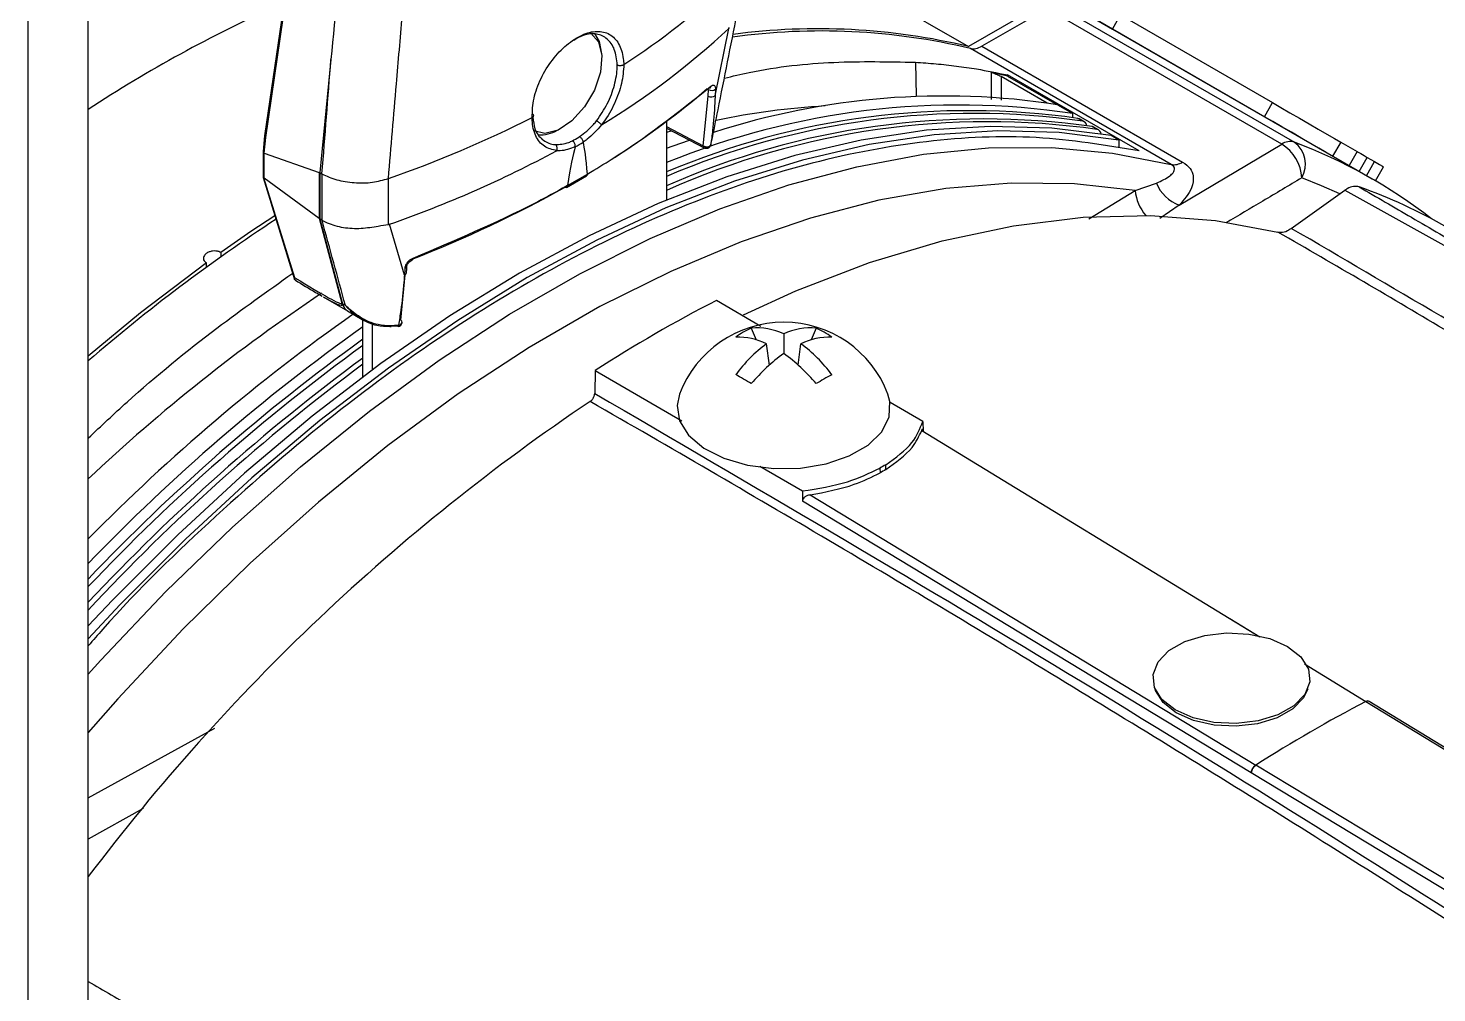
# Model space of a CAD drawing. Extents: x 17.3 to 113.1, y 4.8 to 84.5.
# Drawn here: x 79.954 to 83.069, y 12.36 to 14.493 of the extents above; entities that cross this region are included whole.
import ezdxf

# ---------------------------------------------------------------- set-up
doc = ezdxf.new("R2010")
doc.units = 0
doc.header["$MEASUREMENT"] = 0
doc.layers.add('OBJECT', color=7, linetype='CONTINUOUS')

msp = doc.modelspace()

# ---------------------------------------------------------------- linework, layer by layer
at = {"layer": 'OBJECT'}
for p, q in [((80.0866, 8.0781), (80.0866, 15.4047)), ((79.9537, 8.0014), (79.9537, 15.3279)), ((81.6234, 14.6895), (82.0335, 14.4527)), ((80.5265, 14.6003), (80.4766, 14.2554)), ((80.4791, 14.2513), (80.529, 14.5961)), ((82.2621, 14.5847), (82.0335, 14.4527)), ((82.2516, 14.5492), (82.3516, 14.4914)), ((82.926, 14.1598), (82.2522, 14.5488)), ((82.2068, 14.5365), (82.0629, 14.4535)), ((82.7257, 14.2369), (82.2068, 14.5365)), ((82.2347, 14.541), (82.7537, 14.2414)), ((82.3516, 14.4914), (82.3696, 14.5226)), ((82.3696, 14.5226), (82.7055, 14.3287)), ((81.4727, 14.3439), (81.5032, 14.493)), ((81.5032, 14.493), (81.5046, 14.4948)), ((82.3516, 14.4914), (82.6875, 14.2975)), ((80.6233, 14.4241), (80.5983, 14.174)), ((82.4812, 14.1921), (82.0374, 14.4482)), ((82.0629, 14.4535), (82.5067, 14.1973)), ((81.271, 14.4129), (81.271, 14.4129)), ((81.9156, 14.4182), (81.9173, 14.3434)), ((82.0841, 14.3355), (82.084, 14.3951)), ((82.2072, 14.3277), (82.1054, 14.3867)), ((82.1054, 14.3867), (82.1055, 14.3341)), ((82.4105, 14.2218), (82.1194, 14.3899)), ((82.1194, 14.3899), (82.1194, 14.3876)), ((82.1194, 14.3876), (82.2286, 14.3243)), ((81.4466, 14.2334), (81.4576, 14.3431)), ((81.4576, 14.3431), (81.4583, 14.3576)), ((81.4734, 14.3583), (81.4727, 14.3439)), ((82.2297, 14.3242), (82.2637, 14.3046)), ((82.2637, 14.2959), (82.2637, 14.3046)), ((82.6875, 14.2975), (82.7055, 14.3287)), ((81.0682, 14.2959), (81.0682, 14.2959)), ((81.3655, 14.2875), (81.3655, 14.1134)), ((81.3655, 14.2756), (81.4466, 14.2334)), ((81.3655, 14.2721), (81.4487, 14.2289)), ((82.2857, 14.2879), (82.2752, 14.294)), ((82.2892, 14.2867), (82.2787, 14.2928)), ((82.3175, 14.2696), (82.3069, 14.2757)), ((82.3209, 14.2684), (82.3104, 14.2744)), ((80.4766, 14.2553), (80.4731, 14.221)), ((80.4757, 14.217), (80.4791, 14.2513)), ((81.1807, 14.2413), (81.1807, 14.2413)), ((81.3655, 14.2636), (81.3763, 14.2665)), ((81.463, 14.2353), (81.4648, 14.2425)), ((82.3653, 14.2459), (82.3484, 14.2557)), ((82.3653, 14.2459), (82.3653, 14.2312)), ((82.4992, 14.102), (82.7257, 14.2369)), ((82.8563, 14.2416), (82.8383, 14.2104)), ((82.8563, 14.2416), (82.8926, 14.2207)), ((80.4731, 14.2207), (80.4731, 14.1634)), ((80.4759, 14.2169), (80.5972, 14.1743)), ((80.4759, 14.1617), (80.4759, 14.2169)), ((81.1635, 14.2313), (81.1635, 14.2313)), ((81.463, 14.2353), (81.4626, 14.2341)), ((82.8926, 14.2207), (82.8746, 14.1895)), ((82.8971, 14.1765), (82.9151, 14.2077)), ((82.9151, 14.2077), (82.9313, 14.1983)), ((80.5972, 14.1743), (80.5972, 14.0727)), ((82.9133, 14.1671), (82.9313, 14.1983)), ((82.9332, 14.1556), (82.9512, 14.1868)), ((80.4732, 14.1633), (80.543, 13.9373)), ((80.5432, 13.9414), (80.475, 14.1621)), ((80.5972, 14.0727), (80.4759, 14.1617)), ((80.5994, 14.1733), (80.6031, 14.1712)), ((80.5994, 14.0712), (80.5994, 14.1733)), ((80.6031, 14.1712), (80.6031, 14.0691)), ((80.7502, 14.1609), (80.7504, 14.161)), ((80.7502, 14.0593), (80.7502, 14.1609)), ((81.1443, 14.1412), (81.1883, 14.1666)), ((81.1463, 14.1453), (81.1903, 14.1707)), ((81.1463, 14.1453), (81.1463, 14.1453)), ((81.1903, 14.1707), (81.1903, 14.1707)), ((82.4019, 14.1343), (82.449, 14.1508)), ((82.2995, 14.0719), (82.4019, 14.1343)), ((82.7469, 14.0507), (82.8655, 14.1348)), ((82.8655, 14.1348), (83.5015, 13.7814)), ((82.4992, 14.102), (82.4563, 14.0728)), ((80.5977, 14.0723), (80.5988, 14.0715)), ((80.6481, 13.8844), (80.5977, 14.0723)), ((80.5988, 14.0715), (80.6491, 13.8838)), ((80.6031, 14.0691), (80.5994, 14.0712)), ((80.7526, 14.0597), (80.7502, 14.0593)), ((80.7858, 13.9473), (80.7526, 14.0597)), ((80.3795, 13.9973), (80.3795, 13.9876)), ((80.3477, 13.9647), (80.3477, 13.9746)), ((80.7864, 13.9617), (80.7858, 13.9473)), ((80.5455, 13.9356), (80.5428, 13.9378)), ((80.7779, 13.8474), (80.7871, 13.948)), ((80.6062, 13.8993), (80.6596, 13.8685)), ((80.6551, 13.8803), (80.6491, 13.8838)), ((80.6596, 13.8685), (80.6926, 13.8494)), ((81.574, 13.8336), (81.4758, 13.8913)), ((80.6937, 13.7222), (80.6937, 13.8497)), ((80.7149, 13.7379), (80.7149, 13.8405)), ((80.7544, 13.834), (80.7705, 13.8354)), ((80.7727, 13.8368), (80.7552, 13.8351)), ((81.5528, 13.8297), (81.5637, 13.8042)), ((81.6246, 13.8172), (81.6246, 13.7735)), ((81.6963, 13.8297), (81.6854, 13.8042)), ((81.5928, 13.7484), (81.5867, 13.7954)), ((81.6564, 13.7484), (81.6624, 13.7954)), ((81.2076, 13.7364), (81.2065, 13.6856)), ((81.2076, 13.7364), (81.3991, 13.625)), ((81.932, 13.6234), (81.8598, 13.6658)), ((81.932, 13.6234), (81.9328, 13.6016)), ((81.9296, 13.6035), (82.6661, 13.1541)), ((81.572, 13.5245), (81.666, 13.4698)), ((81.8374, 13.5206), (81.8376, 13.5098)), ((81.8504, 13.5172), (81.8501, 13.5279)), ((81.666, 13.4698), (81.6657, 13.4474)), ((81.6827, 13.461), (82.6687, 12.8636)), ((82.6582, 12.8461), (81.6657, 13.4474)), ((82.6108, 13.1879), (82.6777, 13.1471)), ((82.7759, 13.0871), (82.912, 13.0041)), ((82.7759, 13.0871), (82.912, 13.0041)), ((82.4469, 13.0281), (82.4458, 13.0313)), ((82.912, 13.0041), (85.9065, 11.1785)), ((80.0866, 12.7912), (80.3667, 12.9454)), ((82.6584, 12.846), (82.6582, 12.8461)), ((85.6639, 11.0268), (82.6584, 12.846)), ((85.6743, 11.0444), (82.6687, 12.8636)), ((80.2079, 12.7671), (80.0866, 12.6997))]:
    msp.add_line(p, q, dxfattribs=at)
at = {"layer": 'OBJECT', "flags": 128}
for points in [[(81.1968, 14.483), (81.1976, 14.4825), (81.2149, 14.4632), (81.2224, 14.4332), (81.2194, 14.3962), (81.206, 14.3566), (81.1841, 14.3191), (81.1561, 14.2884), (81.1255, 14.2681), (81.0959, 14.2607), (81.0718, 14.2665)], [(81.2221, 14.4368), (81.2172, 14.4637), (81.2071, 14.4818)], [(82.7055, 14.3287), (82.7239, 14.3181), (82.744, 14.3064), (82.7651, 14.2943), (82.7863, 14.2821), (82.8067, 14.2702), (82.8257, 14.2593), (82.8424, 14.2496), (82.8563, 14.2416)], [(82.3484, 14.2557), (82.2171, 14.2724), (82.0809, 14.2763), (81.9404, 14.2675), (81.7961, 14.2459), (81.6488, 14.2116), (81.4989, 14.1648), (81.347, 14.1056), (81.1939, 14.0344), (81.0402, 13.9514), (80.8865, 13.8569), (80.7334, 13.7514), (80.5816, 13.6352), (80.4317, 13.509), (80.2843, 13.3731), (80.14, 13.2282), (80.0866, 13.1713)], [(82.2752, 14.294), (82.2773, 14.2934), (82.2787, 14.2928)], [(82.3069, 14.2757), (82.3091, 14.2751), (82.3104, 14.2744)], [(82.8238, 14.2188), (82.8077, 14.2281), (82.7887, 14.2391), (82.7683, 14.2509), (82.7471, 14.2631), (82.726, 14.2753), (82.7059, 14.2869), (82.6875, 14.2975)], [(82.3653, 14.2459), (82.234, 14.2626), (82.0979, 14.2665), (81.9574, 14.2577), (81.8131, 14.2361), (81.6657, 14.2018), (81.5158, 14.155), (81.364, 14.0958), (81.2109, 14.0246), (81.0572, 13.9416), (80.9035, 13.8471), (80.7504, 13.7416), (80.5986, 13.6255), (80.4486, 13.4992), (80.3013, 13.3633), (80.157, 13.2184), (80.0866, 13.1431)], [(81.3655, 14.2281), (81.3802, 14.2333), (81.4164, 14.2456)], [(80.0866, 13.0644), (80.1144, 13.0953), (80.2582, 13.2471), (80.4056, 13.39), (80.5559, 13.5233), (80.7085, 13.6466), (80.8628, 13.7591), (81.0181, 13.8606), (81.1738, 13.9504), (81.3291, 14.0283), (81.4834, 14.0939), (81.636, 14.1469), (81.7864, 14.1871), (81.9337, 14.2144), (82.0775, 14.2285), (82.2171, 14.2295), (82.3518, 14.2173), (82.4812, 14.1921)], [(81.4466, 14.2334), (81.4487, 14.2323), (81.4511, 14.2315), (81.4537, 14.2311), (81.4562, 14.2311), (81.4586, 14.2316), (81.4606, 14.2326), (81.4621, 14.2338), (81.463, 14.2353)], [(82.8926, 14.2207), (82.8934, 14.2202), (82.9005, 14.2161), (82.9081, 14.2117), (82.9151, 14.2077)], [(82.9313, 14.1983), (82.9418, 14.1922), (82.9485, 14.1883), (82.9512, 14.1868), (82.9512, 14.1868)], [(82.4019, 14.1343), (82.2672, 14.1493), (82.1274, 14.1507), (81.9831, 14.1385), (81.835, 14.1127), (81.6838, 14.0735), (81.5301, 14.0211), (81.3747, 13.9556), (81.2182, 13.8775), (81.0613, 13.7869), (80.9048, 13.6844), (80.7494, 13.5704), (80.5957, 13.4454), (80.4445, 13.31), (80.2964, 13.1648), (80.1521, 13.0104), (80.0866, 12.9358)], [(82.8543, 14.1269), (82.8136, 14.145), (82.7703, 14.1624)], [(82.9321, 14.1563), (82.9332, 14.1556), (82.9317, 14.1565)], [(80.4993, 14.0786), (80.4461, 14.0434), (80.3795, 13.9973)], [(81.5355, 13.8596), (81.6515, 13.9122), (81.8145, 13.9748), (81.9752, 14.023), (82.1328, 14.0566), (82.2866, 14.0753), (82.4358, 14.0793), (82.5796, 14.0683), (82.7174, 14.0425)], [(80.3477, 13.9746), (80.2018, 13.8636), (80.0866, 13.7683)], [(80.7904, 13.9521), (80.7908, 13.9622), (80.791, 13.9666)], [(80.8042, 13.9843), (80.8041, 13.983), (80.8038, 13.9819), (80.8033, 13.981), (80.8027, 13.9804), (80.8024, 13.9802)], [(80.7552, 13.8351), (80.7551, 13.834), (80.7551, 13.8331), (80.755, 13.8325), (80.7549, 13.8322), (80.7548, 13.8322), (80.7547, 13.8325), (80.7546, 13.8331), (80.7544, 13.834)], [(80.7727, 13.8368), (80.7726, 13.8356), (80.7724, 13.8347), (80.7722, 13.8341), (80.7719, 13.8337), (80.7718, 13.8336)], [(81.3941, 13.6841), (81.3887, 13.6592), (81.3943, 13.6252), (81.4143, 13.593), (81.4475, 13.5648), (81.4919, 13.5422), (81.5446, 13.5267), (81.6024, 13.5192), (81.6615, 13.5203), (81.7183, 13.5298), (81.7692, 13.5472), (81.811, 13.5714), (81.8412, 13.6008), (81.8577, 13.6336), (81.8595, 13.6677), (81.8551, 13.6841)], [(82.4442, 13.0353), (82.4412, 13.0638), (82.4523, 13.0917), (82.4765, 13.1166), (82.5118, 13.1366), (82.5555, 13.15), (82.604, 13.1558), (82.6533, 13.1534), (82.6995, 13.1432), (82.7388, 13.1258), (82.768, 13.1027), (82.7848, 13.0759), (82.7878, 13.0474), (82.7767, 13.0195), (82.7526, 12.9946), (82.7172, 12.9746), (82.6735, 12.9612), (82.625, 12.9554), (82.5757, 12.9578), (82.5296, 12.968), (82.4903, 12.9854), (82.461, 13.0084), (82.4442, 13.0353)], [(82.7835, 13.0324), (82.7742, 13.0125), (82.7504, 12.988), (82.7156, 12.9683), (82.6726, 12.9551), (82.6249, 12.9494), (82.5763, 12.9518), (82.5309, 12.9619), (82.4922, 12.979), (82.4634, 13.0017), (82.4469, 13.0281)], [(85.9135, 11.1789), (84.4279, 12.0846), (82.919, 13.0045)]]:
    msp.add_lwpolyline(points, dxfattribs=at)
at = {"layer": 'OBJECT'}
for centre, radius, start, end in [((80.3641, 15.808), 1.664, 303.0242, 313.2654), ((81.7521, 11.772), 3.0388, 114.2665, 123.236), ((80.3341, 15.7425), 1.7111, 301.2478, 313.0956), ((81.7079, 13.073), 1.4142, 76.5257, 97.9952), ((81.6999, 13.0597), 1.4324, 76.5316, 97.5199), ((81.4577, 14.3649), 0.00559, 311.513, 358.4974), ((81.4646, 14.3553), 0.014, 240.3056, 305.5003), ((81.4653, 14.3698), 0.014, 240.3053, 305.4982), ((81.9789, 12.6965), 1.6469, 81.2412, 108.0351), ((82.0115, 12.6215), 1.7019, 81.4782, 112.3063), ((82.0339, 12.5933), 1.7177, 81.9245, 112.9005), ((82.0443, 12.5829), 1.722, 81.9421, 113.2172), ((81.8137, 12.6536), 1.6706, 93.3438, 101.7023), ((79.8919, 16.6261), 2.6103, 289.202, 296.7849), ((81.0859, 14.3365), 0.0789, 266.4982, 299.2219), ((82.0654, 12.5618), 1.7308, 81.9773, 113.8517), ((82.0758, 12.5513), 1.7352, 81.9947, 114.1653), ((82.2832, 14.2764), 0.0118, 6.2051, 77.8002), ((82.315, 14.2581), 0.0118, 6.2051, 77.8002), ((82.7445, 14.2094), 0.0333, 74.0154, 124.2943), ((82.6763, 14.1568), 0.0942, 3.4432, 58.3128), ((82.7179, 14.1927), 0.0605, 329.9957, 53.7444), ((82.3383, 13.1419), 1.1754, 52.2845, 69.3042), ((79.9129, 16.4721), 2.5543, 289.1922, 298.2593), ((81.4512, 14.2328), 0.00465, 171.6239, 237.1833), ((81.4533, 14.2377), 0.01, 242.5349, 338.7646), ((82.4874, 14.2266), 0.0351, 259.8176, 303.4206), ((82.5267, 14.1804), 0.0831, 200.8481, 250.6596), ((82.4954, 14.1417), 0.0938, 184.535, 221.5974), ((82.5028, 13.0318), 1.1785, 60.0257, 70.4603), ((82.6477, 10.793), 3.9177, 123.2123, 130.8214), ((80.7852, 13.9675), 0.00586, 281.5305, 351.991), ((80.7846, 13.9531), 0.00589, 281.6443, 350.9625), ((82.7952, 10.6208), 3.9506, 123.7142, 133.2828), ((80.6734, 13.9031), 0.0321, 217.2122, 221.1791), ((80.6604, 13.9032), 0.0224, 236.7566, 240.0193), ((80.6721, 13.8888), 0.0238, 196.5003, 238.3694), ((82.9535, 11.0219), 3.2275, 117.2472, 122.7474), ((83.1276, 10.3751), 4.2637, 125.157, 135.4979), ((83.1811, 10.3312), 4.295, 125.3904, 136.096), ((80.7726, 13.8356), 0.0021, 185.0665, 247.4281), ((80.7705, 13.8436), 0.01, 277.3788, 351.6796), ((80.7731, 13.8445), 0.00768, 266.782, 341.8978), ((80.7746, 13.8427), 0.00581, 354.6236, 55.1496), ((81.6246, 13.5964), 0.2466, 20.836, 159.164), ((83.219, 10.2992), 4.3208, 125.7641, 136.4617), ((81.6174, 13.6781), 0.1648, 113.0751, 126.9196), ((81.5247, 13.6715), 0.1385, 63.4129, 92.5896), ((81.5662, 13.6943), 0.1361, 64.606, 95.6228), ((81.683, 13.6943), 0.1361, 84.3771, 115.394), ((81.7244, 13.6715), 0.1385, 87.4104, 116.5871), ((81.6317, 13.6781), 0.1648, 53.0803, 66.9251), ((83.2815, 10.2336), 4.3995, 126.0291, 136.5683), ((81.7716, 13.5423), 0.3134, 126.163, 143.8844), ((81.8417, 13.4667), 0.3759, 125.285, 140.2138), ((81.4074, 13.4667), 0.3759, 39.7861, 54.7152), ((81.4775, 13.5423), 0.3134, 36.1156, 53.837), ((83.3445, 10.1742), 4.4623, 126.443, 136.893), ((83.3644, 10.1577), 4.4764, 126.6275, 137.0744), ((80.8943, 12.6062), 1.2829, 59.1157, 60.8897), ((82.355, 12.6059), 1.2832, 119.1105, 120.8841), ((83.7745, 9.8342), 4.6199, 123.9189, 142.9648), ((83.4547, 10.7337), 3.2221, 119.8667, 120.128), ((83.4567, 10.7199), 3.2257, 119.8667, 120.1279), ((84.3768, 10.1857), 3.1763, 117.4627, 122.5319), ((82.9159, 12.9984), 0.00689, 61.8768, 123.9444), ((82.6823, 12.8436), 0.0242, 124.2144, 173.9673)]:
    msp.add_arc(centre, radius, start, end, dxfattribs=at)
for centre, major_axis, ratio, start_param, end_param in [((78.791, 11.5333), (1.5893, 16.547), 0.094708, 4.881569, 4.897081), ((79.5896, 14.9028), (2.2222, 0.1551), 0.524922, 5.514953, 5.671362), ((80.4865, 14.2541), (0.00993, -0.00122), 0.518445, 3.130203, 3.940071), ((81.1776, 14.3494), (0.077, 0.1206), 0.545295, 3.86582, 4.036645), ((80.3635, -2.5058), (0.8109, 16.7566), 0.01214, 6.185917, 6.249879), ((80.4831, 14.2204), (0.01, -0.0005), 0.541019, 3.114567, 3.901656), ((80.4831, 14.2875), (0.0071, 0.0706), 0.099986, 3.091184, 3.117364), ((80.3635, -2.5058), (0.8109, 16.7566), 0.01214, 0.048934, 0.112896), ((80.6842, 15.0208), (0.085, 0.847), 0.099986, 3.117364, 3.130453), ((80.6842, 15.0203), (0.0807, 0.8484), 0.104683, 3.080691, 3.093782), ((80.4831, 14.1352), (-0.0087, 0.027), 0.181828, 6.036358, 6.17696), ((80.6879, 15.0182), (0.0807, 0.8484), 0.104683, 3.093782, 3.097122), ((79.5896, 14.9028), (2.2222, 0.1551), 0.524922, 5.250963, 5.4472), ((80.6842, 13.7543), (-0.1046, 0.3236), 0.181828, 6.029841, 6.036358), ((80.6842, 13.7545), (-0.1011, 0.3198), 0.201902, 6.065962, 6.072473), ((80.6879, 13.7524), (-0.1011, 0.3198), 0.201902, 6.061757, 6.065962), ((79.2077, 14.6608), (-1.7697, 5.6286), 0.198355, 4.51127, 4.544961), ((80.2658, 14.1351), (0.3822, -0.2512), 0.030867, 5.544506, 6.265171), ((80.2874, 14.1526), (0.3616, -0.2711), 0.058139, 5.832572, 6.304437), ((80.2658, 14.1351), (0.3822, -0.2512), 0.030867, 6.265171, 6.317835), ((80.2874, 14.1526), (0.3616, -0.2711), 0.058139, 0.021251, 0.073915)]:
    msp.add_ellipse(centre, major_axis=major_axis, ratio=ratio, start_param=start_param, end_param=end_param, dxfattribs=at)
for points, knots in [([(80.6786, 15.0402), (80.6782, 15.0353), (80.6761, 15.0104), (80.6672, 14.906), (80.6499, 14.7051), (80.6329, 14.525), (80.6233, 14.4241)], [0, 0, 0, 0, 0.024148, 0.120739, 0.507103, 1, 1, 1, 1]), ([(80.7504, 14.161), (80.7563, 14.2307), (80.7666, 14.3505), (80.7766, 14.4705), (80.7808, 14.5207)], [0, 0, 0, 0, 0.581449, 1, 1, 1, 1]), ([(81.4651, 14.2424), (81.4698, 14.2659), (81.4889, 14.3599), (81.5074, 14.4543), (81.5213, 14.5252)], [0, 0, 0, 0, 0.249079, 1, 1, 1, 1]), ([(81.0682, 14.2959), (81.0687, 14.3098), (81.0698, 14.3378), (81.0865, 14.3829), (81.1119, 14.4243), (81.144, 14.4581), (81.1787, 14.4805), (81.2121, 14.4889), (81.2405, 14.4822), (81.2609, 14.4609), (81.2694, 14.4349), (81.2706, 14.4173), (81.271, 14.4129)], [0, 0, 0, 0, 0.106547, 0.213092, 0.319763, 0.426916, 0.534499, 0.642267, 0.74996, 0.857311, 0.964156, 1, 1, 1, 1]), ([(81.2565, 14.4124), (81.255, 14.4243), (81.2519, 14.448), (81.2352, 14.4716), (81.2113, 14.4823), (81.185, 14.4808), (81.1674, 14.4706), (81.1603, 14.4665)], [0, 0, 0, 0, 0.214285, 0.42858, 0.642685, 0.856871, 1, 1, 1, 1]), ([(82.0374, 14.4482), (82.0413, 14.4478), (82.0492, 14.4468), (82.0584, 14.4513), (82.0629, 14.4535)], [0, 0, 0, 0, 0.5, 1, 1, 1, 1]), ([(81.2108, 14.2886), (81.2192, 14.3009), (81.2359, 14.3253), (81.2515, 14.3677), (81.2563, 14.3966), (81.2565, 14.4106), (81.2565, 14.4124)], [0, 0, 0, 0, 0.318291, 0.636578, 0.954854, 1, 1, 1, 1]), ([(81.271, 14.4129), (81.2699, 14.3992), (81.2678, 14.3717), (81.2515, 14.3263), (81.2339, 14.296), (81.2229, 14.2816), (81.2213, 14.2795)], [0, 0, 0, 0, 0.315568, 0.631102, 0.947588, 1, 1, 1, 1]), ([(81.2565, 14.4124), (81.2566, 14.4123), (81.2573, 14.412), (81.259, 14.4114), (81.2618, 14.4108), (81.2652, 14.4109), (81.2685, 14.4116), (81.2701, 14.4125), (81.271, 14.4129)], [0, 0, 0, 0, 0.032875, 0.166131, 0.374662, 0.583122, 0.791561, 1, 1, 1, 1]), ([(81.4932, 14.3829), (81.5115, 14.3872), (81.5942, 14.4069), (81.7366, 14.4216), (81.856, 14.4193), (81.9156, 14.4182)], [0, 0, 0, 0, 0.124265, 0.562133, 1, 1, 1, 1]), ([(81.9156, 14.4182), (81.9309, 14.4171), (81.9614, 14.415), (82.0065, 14.4099), (82.0594, 14.4023), (82.0967, 14.3946), (82.1194, 14.3899)], [0, 0, 0, 0, 0.218765, 0.43753, 0.656295, 1, 1, 1, 1]), ([(82.1194, 14.3876), (82.1112, 14.3894), (82.0994, 14.392), (82.0876, 14.3944), (82.084, 14.3951)], [0, 0, 0, 0, 0.701382, 1, 1, 1, 1]), ([(82.084, 14.3951), (82.0857, 14.3946), (82.089, 14.3939), (82.0949, 14.3917), (82.1002, 14.3894), (82.1036, 14.3877), (82.1051, 14.3868), (82.1054, 14.3867)], [0, 0, 0, 0, 0.292382, 0.559792, 0.754516, 0.950187, 1, 1, 1, 1]), ([(81.1903, 14.1707), (81.195, 14.1735), (81.2181, 14.1873), (81.3175, 14.2488), (81.3981, 14.3129), (81.4633, 14.3648)], [0, 0, 0, 0, 0.0456532, 0.2282935, 1, 1, 1, 1]), ([(81.4614, 14.3607), (81.4615, 14.3608), (81.4619, 14.3612), (81.4623, 14.3613), (81.4621, 14.3613), (81.4621, 14.3612)], [0, 0, 0, 0, 0.113624, 0.931849, 1, 1, 1, 1]), ([(81.4633, 14.3648), (81.4645, 14.3657), (81.467, 14.3675), (81.4702, 14.3675), (81.4725, 14.3655), (81.4735, 14.3621), (81.4734, 14.3593), (81.4734, 14.3583)], [0, 0, 0, 0, 0.2190626, 0.4380204, 0.6592172, 0.8799982, 1, 1, 1, 1]), ([(81.4727, 14.3439), (81.4725, 14.3387), (81.4715, 14.3126), (81.4687, 14.2761), (81.4645, 14.2459), (81.463, 14.2353)], [0, 0, 0, 0, 0.139683, 0.698663, 1, 1, 1, 1]), ([(81.0682, 14.2959), (81.069, 14.2963), (81.0705, 14.2973), (81.0716, 14.2991), (81.0716, 14.3011), (81.0706, 14.3027), (81.0695, 14.3036), (81.0689, 14.3039), (81.0688, 14.304)], [0, 0, 0, 0, 0.208439, 0.416878, 0.625338, 0.833869, 0.967125, 1, 1, 1, 1]), ([(81.1227, 14.2226), (81.113, 14.2248), (81.0936, 14.2293), (81.0745, 14.2539), (81.0684, 14.2788), (81.0682, 14.2938), (81.0682, 14.2959)], [0, 0, 0, 0, 0.315107, 0.632944, 0.949791, 1, 1, 1, 1]), ([(81.07, 14.2971), (81.0709, 14.288), (81.0731, 14.2673), (81.0895, 14.2456), (81.1072, 14.2372), (81.118, 14.236), (81.1194, 14.2359)], [0, 0, 0, 0, 0.269356, 0.609723, 0.95051, 1, 1, 1, 1]), ([(81.1732, 14.2535), (81.1836, 14.2616), (81.1968, 14.2719), (81.2084, 14.2858), (81.2108, 14.2886)], [0, 0, 0, 0, 0.796377, 1, 1, 1, 1]), ([(81.2217, 14.2796), (81.2113, 14.268), (81.198, 14.2534), (81.1837, 14.2434), (81.1807, 14.2413)], [0, 0, 0, 0, 0.791837, 1, 1, 1, 1]), ([(81.2108, 14.2886), (81.211, 14.2885), (81.2115, 14.2882), (81.2129, 14.2873), (81.2151, 14.2858), (81.2177, 14.2836), (81.22, 14.2814), (81.2209, 14.2801), (81.2213, 14.2795)], [0, 0, 0, 0, 0.048559, 0.140159, 0.355135, 0.570098, 0.785047, 1, 1, 1, 1]), ([(81.2213, 14.2795), (81.2214, 14.2795), (81.2214, 14.2795), (81.2215, 14.2795), (81.2216, 14.2795), (81.2217, 14.2796), (81.2217, 14.2796)], [0, 0, 0, 0, 0.159853, 0.363916, 0.750553, 1, 1, 1, 1]), ([(82.4105, 14.2218), (82.3357, 14.2344), (82.1857, 14.2595), (81.9422, 14.2482), (81.6889, 14.2014), (81.4271, 14.1149), (81.1608, 13.9921), (80.8933, 13.834), (80.6276, 13.6422), (80.3685, 13.4177), (80.1873, 13.2436), (80.0972, 13.1396), (80.0866, 13.1274)], [0, 0, 0, 0, 0.10938, 0.219108, 0.328487, 0.437867, 0.547595, 0.656975, 0.766354, 0.876083, 0.985462, 1, 1, 1, 1]), ([(81.1194, 14.2359), (81.1291, 14.2364), (81.1413, 14.2371), (81.1545, 14.243), (81.1572, 14.2443)], [0, 0, 0, 0, 0.796377, 1, 1, 1, 1]), ([(81.1572, 14.2443), (81.1619, 14.2467), (81.1672, 14.2495), (81.1726, 14.2531), (81.1732, 14.2535)], [0, 0, 0, 0, 0.886118, 1, 1, 1, 1]), ([(81.1635, 14.2313), (81.1635, 14.2323), (81.1636, 14.2343), (81.1627, 14.2375), (81.1611, 14.2405), (81.1595, 14.2424), (81.1582, 14.2436), (81.1576, 14.244), (81.1572, 14.2443)], [0, 0, 0, 0, 0.2099393, 0.4198754, 0.6298138, 0.8397589, 0.8982453, 1, 1, 1, 1]), ([(81.1732, 14.2535), (81.1736, 14.2532), (81.1742, 14.2528), (81.1756, 14.2517), (81.1773, 14.2499), (81.1791, 14.247), (81.1804, 14.244), (81.1806, 14.2422), (81.1807, 14.2413)], [0, 0, 0, 0, 0.101755, 0.160241, 0.370186, 0.580125, 0.790061, 1, 1, 1, 1]), ([(81.1227, 14.2226), (81.1231, 14.2237), (81.1237, 14.2258), (81.1236, 14.2292), (81.1226, 14.2324), (81.1212, 14.2344), (81.12, 14.2354), (81.1195, 14.2357), (81.1194, 14.2359)], [0, 0, 0, 0, 0.214953, 0.429902, 0.644865, 0.859841, 0.951441, 1, 1, 1, 1]), ([(81.1635, 14.2313), (81.1521, 14.227), (81.1377, 14.2216), (81.125, 14.2221), (81.1223, 14.2222)], [0, 0, 0, 0, 0.79181, 1, 1, 1, 1]), ([(81.1223, 14.2222), (81.1224, 14.2222), (81.1225, 14.2223), (81.1226, 14.2224), (81.1227, 14.2225), (81.1227, 14.2226), (81.1227, 14.2226)], [0, 0, 0, 0, 0.344886, 0.69197, 0.859659, 1, 1, 1, 1]), ([(82.449, 14.1508), (82.4598, 14.1558), (82.4744, 14.1626), (82.4866, 14.1742), (82.49, 14.1814), (82.4868, 14.1878), (82.4836, 14.1906), (82.4815, 14.1919), (82.4812, 14.1921)], [0, 0, 0, 0, 0.476054, 0.640497, 0.854535, 0.926508, 0.987725, 1, 1, 1, 1]), ([(82.5067, 14.1973), (82.5128, 14.1928), (82.5251, 14.1837), (82.532, 14.1634), (82.5274, 14.1348), (82.5098, 14.1144), (82.4992, 14.102)], [0, 0, 0, 0, 0.16794, 0.334632, 0.594445, 1, 1, 1, 1]), ([(80.4732, 14.1634), (80.4732, 14.1634), (80.473, 14.1632), (80.4737, 14.1625), (80.4746, 14.1622), (80.475, 14.1621)], [0, 0, 0, 0, 0.116965, 0.672334, 1, 1, 1, 1]), ([(80.6033, 14.171), (80.6138, 14.1663), (80.6348, 14.1568), (80.6747, 14.1507), (80.7151, 14.151), (80.7388, 14.1577), (80.7502, 14.1609)], [0, 0, 0, 0, 0.253584, 0.507165, 0.760848, 1, 1, 1, 1]), ([(81.1463, 14.1453), (81.1415, 14.1426), (81.1176, 14.1292), (81.0104, 14.0715), (80.8964, 14.0233), (80.8042, 13.9843)], [0, 0, 0, 0, 0.0456532, 0.2282935, 1, 1, 1, 1]), ([(81.1463, 14.1453), (81.1462, 14.1445), (81.146, 14.1428), (81.1447, 14.1412), (81.1428, 14.1406), (81.1412, 14.1408), (81.1402, 14.1413), (81.1399, 14.1414)], [0, 0, 0, 0, 0.235918, 0.47184, 0.707761, 0.925419, 1, 1, 1, 1]), ([(81.1903, 14.1707), (81.1902, 14.1699), (81.1899, 14.1682), (81.1891, 14.1669), (81.1883, 14.1667), (81.1882, 14.1666)], [0, 0, 0, 0, 0.461525, 0.923058, 1, 1, 1, 1]), ([(82.7703, 14.1624), (82.7416, 14.1453), (82.6858, 14.112), (82.6298, 14.0788), (82.6027, 14.0627)], [0, 0, 0, 0, 0.514877, 1, 1, 1, 1]), ([(82.897, 14.1424), (82.893, 14.1431), (82.885, 14.1446), (82.8736, 14.1402), (82.8671, 14.1359), (82.8655, 14.1348)], [0, 0, 0, 0, 0.425023, 0.850044, 1, 1, 1, 1]), ([(82.897, 14.1424), (82.9356, 14.12), (83.0165, 14.0731), (83.1374, 14.0018), (83.2594, 13.9289), (83.3807, 13.8556), (83.4607, 13.8064), (83.5015, 13.7814)], [0, 0, 0, 0, 0.187145, 0.391348, 0.595125, 0.793954, 1, 1, 1, 1]), ([(80.6034, 14.0689), (80.6072, 14.0668), (80.621, 14.0594), (80.65, 14.0515), (80.6895, 14.0494), (80.7243, 14.0552), (80.7429, 14.0581), (80.7502, 14.0593)], [0, 0, 0, 0, 0.097508, 0.351331, 0.599304, 0.843154, 1, 1, 1, 1]), ([(82.7174, 14.0425), (82.7198, 14.0422), (82.7261, 14.0412), (82.7364, 14.044), (82.744, 14.0489), (82.7469, 14.0507)], [0, 0, 0, 0, 0.263884, 0.723096, 1, 1, 1, 1]), ([(84.0588, 13.251), (83.8425, 13.3882), (83.4099, 13.6626), (82.9679, 13.9214), (82.7469, 14.0507)], [0, 0, 0, 0, 0.500002, 1, 1, 1, 1]), ([(84.0302, 13.244), (83.9766, 13.2782), (83.8629, 13.3507), (83.6817, 13.4644), (83.4868, 13.5849), (83.2894, 13.705), (83.0962, 13.8208), (82.9073, 13.9325), (82.7807, 14.0058), (82.7174, 14.0425)], [0, 0, 0, 0, 0.1241053, 0.2632119, 0.41732, 0.5714285, 0.7142858, 0.857143, 1, 1, 1, 1]), ([(80.3795, 13.9973), (80.3782, 13.998), (80.375, 13.9996), (80.3686, 14.0008), (80.3609, 14.0005), (80.3536, 13.9986), (80.3473, 13.9953), (80.3429, 13.9909), (80.3408, 13.9859), (80.3413, 13.9809), (80.3439, 13.977), (80.3467, 13.9752), (80.3477, 13.9746)], [0, 0, 0, 0, 0.073488, 0.179791, 0.286364, 0.393529, 0.501387, 0.609763, 0.718227, 0.826267, 0.933534, 1, 1, 1, 1]), ([(80.8042, 13.9843), (80.8022, 13.9833), (80.7983, 13.9814), (80.793, 13.9766), (80.7889, 13.9709), (80.7868, 13.9657), (80.7865, 13.9627), (80.7864, 13.9617)], [0, 0, 0, 0, 0.2190626, 0.4380204, 0.6592172, 0.8799982, 1, 1, 1, 1]), ([(80.7911, 13.9666), (80.7911, 13.967), (80.7911, 13.9679), (80.792, 13.9703), (80.7937, 13.9733), (80.7964, 13.9764), (80.7994, 13.9788), (80.8016, 13.98), (80.8024, 13.9802), (80.8024, 13.9802)], [0, 0, 0, 0, 0.118171, 0.279891, 0.450068, 0.636775, 0.83173, 0.99664, 1, 1, 1, 1]), ([(80.0866, 13.5868), (80.1151, 13.6136), (80.2081, 13.7013), (80.3594, 13.8245), (80.4827, 13.9117), (80.5387, 13.9513)], [0, 0, 0, 0, 0.193831, 0.633962, 1, 1, 1, 1]), ([(80.5428, 13.9378), (80.5428, 13.9388), (80.5427, 13.9399), (80.5432, 13.9414), (80.5432, 13.9414)], [0, 0, 0, 0, 0.980022, 1, 1, 1, 1]), ([(80.5445, 13.9362), (80.5595, 13.9269), (80.5793, 13.9147), (80.599, 13.9036), (80.6038, 13.901)], [0, 0, 0, 0, 0.755923, 1, 1, 1, 1]), ([(80.7858, 13.9473), (80.7854, 13.942), (80.7834, 13.9154), (80.7795, 13.8782), (80.7744, 13.8476), (80.7727, 13.8368)], [0, 0, 0, 0, 0.139683, 0.698663, 1, 1, 1, 1]), ([(80.7552, 13.8351), (80.7459, 13.8355), (80.7223, 13.8365), (80.6883, 13.8522), (80.666, 13.8696), (80.6561, 13.8794), (80.6552, 13.8802), (80.6551, 13.8803)], [0, 0, 0, 0, 0.244744, 0.6267289, 0.9679272, 0.996143, 1, 1, 1, 1]), ([(80.6551, 13.8803), (80.6552, 13.8802), (80.6561, 13.8792), (80.659, 13.8761), (80.6691, 13.8658), (80.6899, 13.8495), (80.7209, 13.8346), (80.7443, 13.8342), (80.7544, 13.834)], [0, 0, 0, 0, 0.003659, 0.034965, 0.112488, 0.381452, 0.732443, 1, 1, 1, 1]), ([(81.1965, 13.6679), (81.1977, 13.6688), (81.1995, 13.6702), (81.2016, 13.6727), (81.203, 13.6747), (81.2042, 13.6769), (81.2052, 13.6792), (81.2062, 13.6822), (81.2064, 13.6842), (81.2065, 13.6856)], [0, 0, 0, 0, 0.22696, 0.339217, 0.451476, 0.56373, 0.675988, 0.788244, 1, 1, 1, 1]), ([(81.2065, 13.6856), (81.5551, 13.482), (82.2524, 13.0747), (83.2962, 12.4186), (84.3378, 11.7329), (85.029, 11.2467), (85.3746, 11.0036)], [0, 0, 0, 0, 0.25003, 0.500058, 0.750055, 1, 1, 1, 1]), ([(85.3634, 10.9868), (85.1991, 11.1032), (84.8648, 11.3401), (84.3539, 11.6911), (83.8255, 12.0456), (83.2952, 12.3916), (82.7676, 12.7265), (82.2473, 13.0477), (81.7232, 13.3629), (81.3725, 13.566), (81.1965, 13.6679)], [0, 0, 0, 0, 0.118989, 0.241992, 0.369009, 0.500039, 0.623805, 0.748387, 0.873785, 1, 1, 1, 1]), ([(81.8501, 13.5279), (81.872, 13.5436), (81.9125, 13.5726), (81.9259, 13.6074), (81.932, 13.6234)], [0, 0, 0, 0, 0.541514, 1, 1, 1, 1]), ([(81.8504, 13.5172), (81.8723, 13.5329), (81.9092, 13.5593), (81.9237, 13.5908), (81.9296, 13.6035)], [0, 0, 0, 0, 0.593383, 1, 1, 1, 1]), ([(81.9296, 13.6035), (81.9299, 13.6042), (81.9303, 13.6054), (81.9309, 13.6064), (81.9314, 13.6069), (81.9319, 13.6069), (81.9323, 13.606), (81.9326, 13.6041), (81.9327, 13.6026), (81.9328, 13.6016)], [0, 0, 0, 0, 0.152075, 0.292239, 0.422142, 0.539512, 0.75246, 0.836113, 1, 1, 1, 1]), ([(81.666, 13.4698), (81.7004, 13.4753), (81.7639, 13.4854), (81.8143, 13.5095), (81.8374, 13.5206)], [0, 0, 0, 0, 0.54186, 1, 1, 1, 1]), ([(81.6827, 13.461), (81.7167, 13.4675), (81.7739, 13.4785), (81.8192, 13.5008), (81.8376, 13.5098)], [0, 0, 0, 0, 0.593401, 1, 1, 1, 1]), ([(81.6827, 13.461), (81.6815, 13.4608), (81.6791, 13.4604), (81.6758, 13.4592), (81.673, 13.4578), (81.6699, 13.4557), (81.6677, 13.4533), (81.6661, 13.4503), (81.6659, 13.4485), (81.6657, 13.4474)], [0, 0, 0, 0, 0.152075, 0.292239, 0.422142, 0.539512, 0.75246, 0.836113, 1, 1, 1, 1]), ([(82.919, 13.0045), (82.919, 13.0045), (82.9182, 13.0053), (82.9158, 13.0055), (82.9132, 13.0045), (82.912, 13.0041)], [0, 0, 0, 0, 0.000877, 0.518261, 1, 1, 1, 1]), ([(82.6584, 12.846), (82.6586, 12.8476), (82.659, 12.8508), (82.6614, 12.856), (82.6648, 12.8606), (82.6674, 12.8626), (82.6687, 12.8636)], [0, 0, 0, 0, 0.249999, 0.499999, 0.749999, 1, 1, 1, 1]), ([(80.0866, 12.3845), (80.1204, 12.365), (80.2283, 12.3027), (80.4111, 12.197), (80.6443, 12.0623), (80.8784, 11.9268), (81.1043, 11.7959), (81.2464, 11.7137), (81.3128, 11.6753)], [0, 0, 0, 0, 0.083773, 0.267021, 0.450258, 0.655967, 0.839215, 1, 1, 1, 1])]:
    msp.add_open_spline(points, degree=3, knots=knots, dxfattribs=at)

doc.saveas('drawing.dxf')
